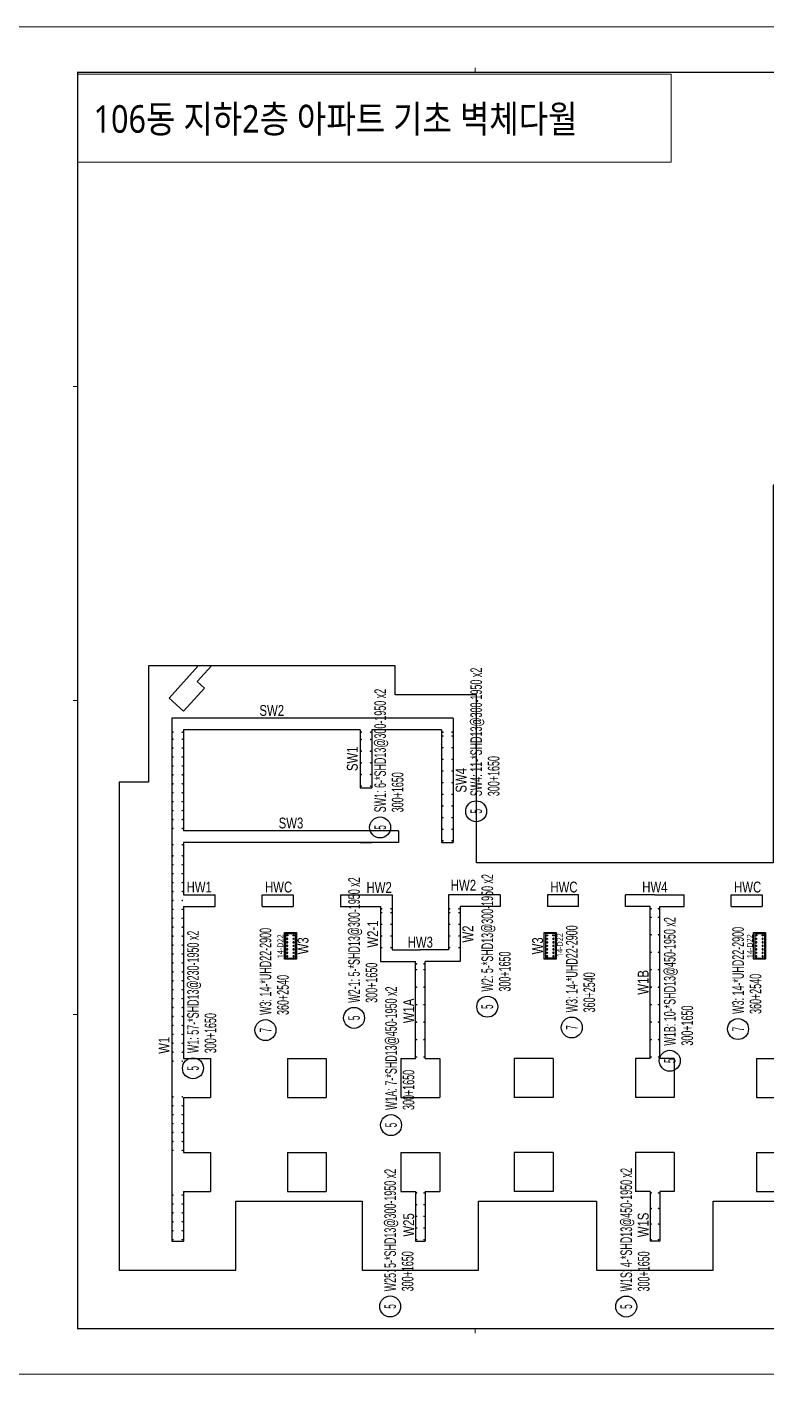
# Model space of a CAD drawing. Header units: millimetres. Extents: x 262481 to 2519995, y -394348 to 364571.
# Drawn here: x 468010 to 487042, y -351118 to -316410 of the extents above; entities that cross this region are included whole.
import ezdxf
from ezdxf.enums import TextEntityAlignment as Align

# ---------------------------------------------------------------- set-up
doc = ezdxf.new("R2010")
doc.units = ezdxf.units.MM
doc.header["$LTSCALE"] = 65
for name, color, linetype in [('BARR', 1, 'Continuous'), ('DIM', 7, 'Continuous'), ('LEADER', 7, 'Continuous'), ('RP_TAG', 7, 'Continuous'), ('TEXT-배근', 3, 'Continuous'), ('XREBAR', 1, 'Continuous')]:
    doc.layers.add(name, color=color, linetype=linetype)
doc.layers.add('XTITLE', color=22, linetype='Continuous', lineweight=0)
doc.layers.add('벽부호', color=3, linetype='Continuous', lineweight=0)
doc.styles.add('RPWK1', font='arial.ttf', dxfattribs={"bigfont": 'whgtxt.shx'})
doc.styles.add('돋움', font='malgun.ttf')
doc.styles.add('돋음', font='Dotum.ttf')
doc.styles.add('맑은고딕', font='malgun.ttf')

# ---------------------------------------------------------------- blocks, each defined once
blk = doc.blocks.new('dhs_sheet2e')
at = {"color": 7}
for p, q in [((20500.6, 57331.7), (20500.6, 57531.5)), ((2996.4, 43498.2), (2796.7, 43498.2)), ((2996.4, 29664.7), (2796.7, 29664.7)), ((2996.4, 15831.2), (2796.7, 15831.2)), ((20500.6, 1997.6), (20500.6, 1797.9))]:
    blk.add_line(p, q, dxfattribs=at)
blk.add_lwpolyline([(84000, 0), (84000, 59329.4), (0, 59329.4), (0, 0)], close=True, dxfattribs=at)
at = {"color": 30, "const_width": 64.9}
blk.add_lwpolyline([(81003.6, 57331.7), (2996.4, 57331.7), (2996.4, 1997.6), (81003.6, 1997.6)], close=True, dxfattribs=at)
blk = doc.blocks.new('ASGARAE')
at = {"color": 255, "xscale": 0.75, "yscale": 0.75, "zscale": 0.75}
blk.add_blockref('dhs_sheet2e', (0, -44497), dxfattribs=at)
blk = doc.blocks.new('ZBZDBSTH')
at = {"color": 8, "linetype": 'ByBlock'}
blk.add_lwpolyline([(17830, 3895), (17145, 3895), (17145, 7635), (17830, 7635), (17830, 10635), (16395, 10635), (16395, 14375), (17830, 14375), (17830, 17375), (16395, 17375), (16395, 21325), (17830, 21325), (17830, 24325), (5265, 24325), (5265, 21325), (7055, 21325), (7055, 15220), (3705, 15220), (3705, 14770), (620, 14770), (620, 15945), (-2380, 15945), (-2380, 14770), (-3495, 14770), (-3495, 5045), (-11130, 5045), (-11130, 9370), (-13230, 9370), (-13230, 10120), (-19580, 10120), (-19580, 7120), (-20330, 7120), (-20330, -5455), (-17330, -5455), (-17330, -3670), (-14080, -3670), (-14080, -5455), (-11080, -5455), (-11080, -3670), (-8040, -3670), (-8040, -5455), (-5040, -5455), (-5040, -3670), (-2000, -3670), (-2000, -5455), (1000, -5455), (1000, -3670), (4205, -3670), (4205, -5455), (7105, -5455), (7105, -6055), (17830, -6055), (17830, -3055), (16745, -3055), (16745, 895), (17830, 895)], close=True, dxfattribs=at)
at = {"layer": 'DIM', "color": 5}
for p, q in [((6165, 22975), (6820, 22975)), ((6165, 22675), (6165, 22975)), ((7620, 23175), (6820, 23175)), ((6820, 23175), (6820, 22975)), ((7620, 22975), (7620, 23175)), ((7620, 22975), (14920, 22975)), ((15720, 23175), (14920, 23175)), ((14920, 23175), (14920, 22975)), ((15720, 22975), (15720, 23175)), ((15720, 22975), (17080, 22975)), ((17080, 22975), (17080, 22675)), ((7655, 22675), (6165, 22675)), ((7655, 22675), (7655, 21860)), ((7955, 22675), (7955, 21860)), ((7955, 22675), (12150, 22675)), ((12150, 22675), (12150, 19495)), ((12400, 22675), (12400, 19495)), ((12400, 22675), (15495, 22675)), ((15495, 22675), (15495, 21375)), ((15795, 22675), (15795, 21375)), ((15795, 22675), (17080, 22675)), ((7955, 21860), (7655, 21860)), ((15795, 21375), (15495, 21375)), ((7955, 20350), (7655, 20350)), ((7655, 20350), (7655, 19550)), ((7955, 20350), (7955, 19550)), ((15495, 19865), (15495, 19465)), ((15795, 19865), (15495, 19865)), ((15795, 19865), (15795, 19465)), ((7655, 19550), (7955, 19550)), ((8655, 19745), (9485, 19745)), ((8655, 19745), (8655, 19495)), ((8655, 19495), (9485, 19495)), ((9485, 19745), (9485, 19495)), ((12400, 19495), (12150, 19495)), ((14795, 19745), (13260, 19745)), ((13260, 19745), (13260, 19495)), ((14795, 19495), (13260, 19495)), ((14795, 19745), (14795, 19495)), ((15795, 19465), (15495, 19465)), ((7655, 18330), (7955, 18330)), ((7655, 18330), (7655, 16650)), ((7955, 18330), (7955, 16950)), ((15495, 17355), (15495, 16000)), ((15795, 17355), (15495, 17355)), ((15795, 17355), (15795, 16000)), ((7955, 16950), (9115, 16950)), ((9115, 16950), (9115, 16000)), ((7655, 16650), (8815, 16650)), ((8815, 16650), (8815, 15875)), ((15495, 16000), (9115, 16000)), ((15795, 16000), (17080, 16000)), ((17080, 16000), (17080, 15750)), ((8815, 15100), (8815, 15875)), ((15495, 15750), (9115, 15750)), ((9115, 14800), (9115, 15750)), ((15495, 14395), (15495, 15750)), ((15795, 15195), (15795, 15750)), ((15795, 15750), (17080, 15750)), ((-630, 15345), (-1130, 15345)), ((-1130, 15345), (-1130, 14545)), ((-630, 14545), (-630, 15345)), ((7655, 15100), (7455, 15100)), ((7455, 15100), (7455, 14300)), ((7655, 15100), (8815, 15100)), ((16295, 15195), (15795, 15195)), ((16295, 14695), (16295, 15195)), ((7955, 13420), (7955, 14800)), ((7955, 14800), (9115, 14800)), ((15795, 14395), (15795, 14695)), ((15795, 14695), (16295, 14695)), ((-1130, 14545), (-630, 14545)), ((7455, 14300), (7655, 14300)), ((7655, 13420), (7655, 14300)), ((15795, 14395), (15495, 14395)), ((-2145, 13870), (6305, 13870)), ((-2145, 7345), (-2145, 13870)), ((-1845, 11170), (-1845, 13570)), ((-1845, 13570), (755, 13570)), ((755, 12915), (755, 13570)), ((1055, 13570), (3255, 13570)), ((1055, 12915), (1055, 13570)), ((3255, 12970), (3255, 13570)), ((3555, 13570), (5855, 13570)), ((3555, 12970), (3555, 13570)), ((5855, 8670), (5855, 13570)), ((6155, 6020), (6155, 13570)), ((6155, 13570), (6305, 13570)), ((6305, 13570), (6305, 13870)), ((7655, 13420), (7955, 13420)), ((755, 12915), (1055, 12915)), ((3255, 12970), (3555, 12970)), ((7655, 12200), (7955, 12200)), ((7655, 11400), (7655, 12200)), ((7955, 11400), (7955, 12200)), ((8655, 12255), (9485, 12255)), ((8655, 12005), (8655, 12255)), ((9485, 12005), (9485, 12255)), ((12150, 9260), (12150, 12255)), ((12400, 12255), (12150, 12255)), ((12400, 9260), (12400, 12255)), ((14795, 12255), (13260, 12255)), ((13260, 12005), (13260, 12255)), ((14795, 12005), (14795, 12255)), ((15495, 11885), (15495, 12285)), ((15795, 12285), (15495, 12285)), ((15795, 11885), (15795, 12285)), ((8655, 12005), (9485, 12005)), ((14795, 12005), (13260, 12005)), ((15795, 11885), (15495, 11885)), ((3255, 10460), (3255, 11780)), ((3255, 11780), (3555, 11780)), ((3555, 10460), (3555, 11780)), ((-1845, 11170), (755, 11170)), ((755, 11170), (755, 11345)), ((1055, 11345), (755, 11345)), ((1055, 11345), (1055, 7430)), ((1055, 10870), (1055, 11345)), ((7955, 11400), (7655, 11400)), ((-1845, 6320), (-1845, 10870)), ((-1845, 10870), (755, 10870)), ((755, 7430), (755, 10870)), ((3255, 10460), (3555, 10460)), ((-18296, 10120), (-19047, 9286)), ((-17959, 10120), (-18325, 9713)), ((15795, 10375), (15495, 10375)), ((15495, 9260), (15495, 10375)), ((15795, 9260), (15795, 10375)), ((7955, 9890), (7655, 9890)), ((7655, 9135), (7655, 9890)), ((7955, 9260), (7955, 9890)), ((-18675, 8952), (-18140, 9546)), ((-18140, 9546), (-18325, 9713)), ((-19047, 9286), (-18675, 8952)), ((3255, 8370), (3255, 9370)), ((3255, 9370), (3555, 9370)), ((3555, 8670), (3555, 9370)), ((7655, 9135), (7655, 8380)), ((12150, 9260), (7955, 9260)), ((15495, 9260), (12400, 9260)), ((15795, 9260), (17080, 9260)), ((17080, 9260), (17080, 9010)), ((-18980, 8770), (-18980, -4705)), ((-11730, 8770), (-18980, 8770)), ((-11730, 8770), (-11730, 5570)), ((12150, 9010), (7955, 9010)), ((7955, 9010), (7955, 8380)), ((12150, 9010), (12150, 6015)), ((15495, 9010), (12400, 9010)), ((12400, 9010), (12400, 6015)), ((15495, 9010), (15495, 7895)), ((15795, 9010), (15795, 7895)), ((15795, 9010), (17080, 9010)), ((-14130, 8470), (-18680, 8470)), ((-18680, 8470), (-18680, 5870)), ((-14130, 8470), (-14130, 6980)), ((-12030, 8470), (-13830, 8470)), ((-13830, 8470), (-13830, 6980)), ((-12030, 8470), (-12030, 5570)), ((3255, 8370), (5855, 8370)), ((3555, 8670), (5855, 8670)), ((5855, 6020), (5855, 8370)), ((7955, 8380), (7655, 8380)), ((15795, 7895), (15495, 7895)), ((-2145, 7345), (-2345, 7345)), ((-2345, 7345), (-2345, 6545)), ((755, 7430), (1055, 7430)), ((-14130, 6980), (-13830, 6980)), ((15495, 7195), (15495, 6695)), ((16295, 7195), (15495, 7195)), ((16295, 6695), (16295, 7195)), ((7955, 6870), (7655, 6870)), ((7655, 6870), (7655, 6070)), ((7955, 6870), (7955, 6070)), ((15495, 6695), (16295, 6695)), ((-2345, 6545), (-2145, 6545)), ((-2145, 5570), (-2145, 6545)), ((-1845, 6320), (1055, 6320)), ((1055, 6320), (1055, 6020)), ((8655, 6265), (9485, 6265)), ((8655, 6265), (8655, 6015)), ((9485, 6265), (9485, 6015)), ((14795, 6265), (13260, 6265)), ((13260, 6265), (13260, 6015)), ((14795, 6265), (14795, 6015)), ((15495, 6385), (15495, 5985)), ((15795, 6385), (15495, 6385)), ((15795, 6385), (15795, 5985)), ((-1845, 5570), (-1845, 6020)), ((-1845, 6020), (1055, 6020)), ((5855, 6020), (6155, 6020)), ((7655, 6070), (7955, 6070)), ((8655, 6015), (9485, 6015)), ((12400, 6015), (12150, 6015)), ((14795, 6015), (13260, 6015)), ((15795, 5985), (15495, 5985)), ((-13140, 5870), (-18680, 5870)), ((-13140, 5570), (-18680, 5570)), ((-18680, 5570), (-18680, 4220)), ((-14130, 5570), (-13830, 5570)), ((-13140, 5870), (-13140, 5570)), ((-12030, 5570), (-11730, 5570)), ((-2145, 5570), (-1845, 5570)), ((7655, 4850), (7955, 4850)), ((7655, 4850), (7655, 3170)), ((7955, 4850), (7955, 3470)), ((-18680, 4220), (-17865, 4220)), ((-17865, 3920), (-17865, 4220)), ((-16655, 3920), (-16655, 4220)), ((-16655, 4220), (-15855, 4220)), ((-15855, 4220), (-15855, 3920)), ((-14635, 4220), (-14635, 3920)), ((-14635, 4220), (-13305, 4220)), ((-13305, 4220), (-13305, 2800)), ((-10525, 4220), (-11855, 4220)), ((-11855, 4220), (-11855, 2800)), ((-10525, 4220), (-10525, 3920)), ((-9305, 4220), (-9305, 3920)), ((-8505, 4220), (-9305, 4220)), ((-8505, 3920), (-8505, 4220)), ((-7295, 3920), (-7295, 4220)), ((-6540, 4220), (-7295, 4220)), ((-6540, 4220), (-5785, 4220)), ((-5785, 3920), (-5785, 4220)), ((-4575, 3920), (-4575, 4220)), ((-4575, 4220), (-3775, 4220)), ((-3775, 4220), (-3775, 3920)), ((-2555, 4220), (-2555, 3920)), ((-2555, 4220), (-1225, 4220)), ((-1225, 4220), (-1225, 2800)), ((1520, 4220), (225, 4220)), ((225, 4220), (225, 2800)), ((1520, 4220), (1520, 3920)), ((2970, 4220), (1970, 4220)), ((1970, 4220), (1970, 3220)), ((2970, 4220), (2970, 3220)), ((5855, 4220), (4855, 4220)), ((4855, 4220), (4855, 3220)), ((5855, 4220), (5855, -4705)), ((-18680, 3920), (-17865, 3920)), ((-18680, 3920), (-18680, 0)), ((-16655, 3920), (-15855, 3920)), ((-14635, 3920), (-13605, 3920)), ((-13605, 3920), (-13605, 2500)), ((-10525, 3920), (-11555, 3920)), ((-11555, 3920), (-11555, 2500)), ((-8505, 3920), (-9305, 3920)), ((-6665, 3920), (-7295, 3920)), ((-6665, 0), (-6665, 3920)), ((-6415, 0), (-6415, 3920)), ((-6415, 3920), (-5785, 3920)), ((-4575, 3920), (-3775, 3920)), ((-2555, 3920), (-1525, 3920)), ((-1525, 3920), (-1525, 2500)), ((1520, 3920), (525, 3920)), ((525, 3920), (525, 2500)), ((15495, 3875), (15495, 2520)), ((15795, 3875), (15495, 3875)), ((15795, 3875), (15795, 2520)), ((-16050, 3220), (-16050, 2590)), ((-16050, 3220), (-15800, 3220)), ((-15800, 3220), (-15800, 2590)), ((-9360, 3220), (-9360, 2590)), ((-9110, 3220), (-9360, 3220)), ((-9110, 3220), (-9110, 2590)), ((-3970, 3220), (-3970, 2590)), ((-3970, 3220), (-3720, 3220)), ((-3720, 3220), (-3720, 2590)), ((2970, 3220), (1970, 3220)), ((5555, 3220), (4855, 3220)), ((5555, 3220), (5555, 0)), ((7655, 3170), (8815, 3170)), ((7955, 3470), (9115, 3470)), ((8815, 3170), (8815, 2395)), ((9115, 3470), (9115, 2520)), ((-13305, 2800), (-12580, 2800)), ((-11855, 2800), (-12580, 2800)), ((-1225, 2800), (-500, 2800)), ((225, 2800), (-500, 2800)), ((-16050, 2590), (-15800, 2590)), ((-13605, 2500), (-12705, 2500)), ((-12705, 0), (-12705, 2500)), ((-12455, 0), (-12455, 2500)), ((-11555, 2500), (-12455, 2500)), ((-9110, 2590), (-9360, 2590)), ((-3970, 2590), (-3720, 2590)), ((-1525, 2500), (-625, 2500)), ((-625, 0), (-625, 2500)), ((525, 2500), (-375, 2500)), ((-375, 0), (-375, 2500)), ((15495, 2520), (9115, 2520)), ((15795, 2520), (17080, 2520)), ((17080, 2520), (17080, 2270)), ((8815, 1620), (8815, 2395)), ((9115, 1320), (9115, 2270)), ((15495, 2270), (9115, 2270)), ((15495, 915), (15495, 2270)), ((15795, 915), (15795, 2270)), ((15795, 2270), (17080, 2270)), ((7655, -60), (7655, 1620)), ((7655, 1620), (8815, 1620)), ((7955, -60), (7955, 1320)), ((7955, 1320), (9115, 1320)), ((15795, 915), (15495, 915)), ((-18680, 0), (-17980, 0)), ((-17980, 0), (-17980, -1000)), ((-16000, 0), (-15000, 0)), ((-16000, 0), (-16000, -1000)), ((-15000, 0), (-15000, -1000)), ((-13080, 0), (-12705, 0)), ((-13080, 0), (-13080, -1000)), ((-12455, 0), (-12080, 0)), ((-12080, 0), (-12080, -1000)), ((-9160, 0), (-10160, 0)), ((-10160, 0), (-10160, -1000)), ((-9160, 0), (-9160, -1000)), ((-6665, 0), (-7040, 0)), ((-7040, 0), (-7040, -1000)), ((-6040, 0), (-6415, 0)), ((-6040, 0), (-6040, -1000)), ((-3920, 0), (-2920, 0)), ((-3920, 0), (-3920, -1000)), ((-2920, 0), (-2920, -1000)), ((-1000, 0), (-625, 0)), ((-1000, 0), (-1000, -1000)), ((-375, 0), (0, 0)), ((0, 0), (0, -1000)), ((1970, 0), (2970, 0)), ((1970, 0), (1970, -1000)), ((2970, 0), (2970, -1000)), ((4855, 0), (5555, 0)), ((4855, 0), (4855, -1000)), ((7655, -60), (7955, -60)), ((-18680, -1000), (-18680, -2420)), ((-18680, -1000), (-17980, -1000)), ((-16000, -1000), (-15000, -1000)), ((-13080, -1000), (-12080, -1000)), ((-9160, -1000), (-10160, -1000)), ((-6040, -1000), (-7040, -1000)), ((-3920, -1000), (-2920, -1000)), ((-1000, -1000), (0, -1000)), ((2970, -1000), (1970, -1000)), ((5555, -1000), (4855, -1000)), ((5555, -1000), (5555, -2420)), ((16295, -805), (15495, -805)), ((15495, -805), (15495, -1305)), ((16295, -1305), (16295, -805)), ((7655, -1280), (7955, -1280)), ((7655, -2080), (7655, -1280)), ((7955, -2080), (7955, -1280)), ((8655, -1225), (9485, -1225)), ((8655, -1475), (8655, -1225)), ((9485, -1475), (9485, -1225)), ((12150, -4405), (12150, -1225)), ((12400, -1225), (12150, -1225)), ((12400, -4405), (12400, -1225)), ((14795, -1225), (13260, -1225)), ((13260, -1475), (13260, -1225)), ((14795, -1475), (14795, -1225)), ((15495, -1595), (15495, -1305)), ((15795, -1595), (15795, -1305)), ((15795, -1305), (16295, -1305)), ((8655, -1475), (9485, -1475)), ((14795, -1475), (13260, -1475)), ((15795, -1595), (15495, -1595)), ((7955, -2080), (7655, -2080)), ((-18680, -2420), (-17980, -2420)), ((-17980, -2420), (-17980, -3420)), ((-16000, -2420), (-15000, -2420)), ((-16000, -2420), (-16000, -3420)), ((-15000, -2420), (-15000, -3420)), ((-13080, -2420), (-12080, -2420)), ((-13080, -2420), (-13080, -3420)), ((-12080, -2420), (-12080, -3420)), ((-9160, -2420), (-10160, -2420)), ((-10160, -2420), (-10160, -3420)), ((-9160, -2420), (-9160, -3420)), ((-6040, -2420), (-7040, -2420)), ((-7040, -2420), (-7040, -3420)), ((-6040, -2420), (-6040, -3420)), ((-3920, -2420), (-2920, -2420)), ((-3920, -2420), (-3920, -3420)), ((-2920, -2420), (-2920, -3420)), ((-1000, -2420), (0, -2420)), ((-1000, -2420), (-1000, -3420)), ((0, -2420), (0, -3420)), ((2970, -2420), (1970, -2420)), ((1970, -2420), (1970, -3420)), ((2970, -2420), (2970, -3420)), ((4855, -2420), (4855, -3420)), ((5555, -2420), (4855, -2420)), ((15795, -3105), (15495, -3105)), ((15495, -4405), (15495, -3105)), ((15795, -4405), (15795, -3105)), ((-18680, -3420), (-18680, -4705)), ((-18680, -3420), (-17980, -3420)), ((-16000, -3420), (-15000, -3420)), ((-13080, -3420), (-12705, -3420)), ((-12705, -3420), (-12705, -4705)), ((-12455, -3420), (-12455, -4705)), ((-12455, -3420), (-12080, -3420)), ((-9160, -3420), (-10160, -3420)), ((-6665, -3420), (-7040, -3420)), ((-6665, -3420), (-6665, -4705)), ((-6415, -3420), (-6415, -4705)), ((-6040, -3420), (-6415, -3420)), ((-3920, -3420), (-2920, -3420)), ((-1000, -3420), (-625, -3420)), ((-625, -3420), (-625, -4705)), ((-375, -3420), (-375, -4705)), ((-375, -3420), (0, -3420)), ((2970, -3420), (1970, -3420)), ((5555, -3420), (4855, -3420)), ((5555, -4705), (5555, -3420)), ((7955, -3590), (7655, -3590)), ((7655, -4705), (7655, -3590)), ((7955, -4405), (7955, -3590)), ((7470, -4405), (6970, -4405)), ((6970, -4405), (6970, -5205)), ((7470, -5205), (7470, -4405)), ((7955, -4405), (12150, -4405)), ((12400, -4405), (15495, -4405)), ((15795, -4405), (17080, -4405)), ((17080, -4705), (17080, -4405)), ((-18980, -4705), (-18680, -4705)), ((-12705, -4705), (-12455, -4705)), ((-6415, -4705), (-6665, -4705)), ((-625, -4705), (-375, -4705)), ((5855, -4705), (5555, -4705)), ((7655, -4705), (14770, -4705)), ((14770, -4705), (14770, -4905)), ((15570, -4705), (17080, -4705)), ((15570, -4905), (15570, -4705)), ((6970, -5205), (7470, -5205)), ((14770, -4905), (15570, -4905))]:
    blk.add_line(p, q, dxfattribs=at)
blk = doc.blocks.new('BAR')
at = {"layer": 'BARR'}
h = blk.add_hatch(color=256, dxfattribs=at)
edge = h.paths.add_edge_path()
edge.add_arc((0, 0), 15, 0, 360)
blk.add_circle((0, 0), 15, dxfattribs=at)
blk = doc.blocks.new('*U2054', base_point=(477104.6813, -337303.1809))
at = {"layer": 'RP_TAG', "color": 0, "linetype": 'Continuous', "ltscale": 100}
blk.add_circle((477104.6739, -337034.1809), 270, dxfattribs=at)
at = {"layer": 'RP_TAG', "color": 0, "linetype": 'Continuous', "ltscale": 100, "style": 'RPWK1', "oblique": 360, "width": 0.55}
for s, p in [('SW1: 6-*SHD13@300-1950 x2', (477104.6631, -336644.1809)), ('300+1650', (477554.6631, -336644.1684))]:
    blk.add_text(s, height=300, rotation=90.00158556, dxfattribs=at).set_placement(p, align=Align.MIDDLE_LEFT)
at = {"layer": 'RP_TAG', "color": 0, "linetype": 'Continuous', "ltscale": 100, "style": 'RPWK1', "oblique": 360, "width": 0.5}
blk.add_text('5', height=300, rotation=90.00158556, dxfattribs=at).set_placement((477104.6739, -337034.1809), align=Align.MIDDLE_CENTER)
blk = doc.blocks.new('*U2055', base_point=(479577.2963, -336886.8611))
at = {"layer": 'RP_TAG', "color": 0, "linetype": 'Continuous', "ltscale": 100}
blk.add_circle((479577.3004, -336617.8611), 270, dxfattribs=at)
at = {"layer": 'RP_TAG', "color": 0, "linetype": 'Continuous', "ltscale": 100, "style": 'RPWK1', "oblique": 360, "width": 0.55}
for s, p in [('SW4: 11-*SHD13@300-1950 x2', (479577.3064, -336227.8611)), ('300+1650', (480027.3064, -336227.868))]:
    blk.add_text(s, height=300, rotation=89.99912184, dxfattribs=at).set_placement(p, align=Align.MIDDLE_LEFT)
at = {"layer": 'RP_TAG', "color": 0, "linetype": 'Continuous', "ltscale": 100, "style": 'RPWK1', "width": 0.5}
blk.add_text('5', height=300, rotation=89.99912184, dxfattribs=at).set_placement((479577.3004, -336617.8611), align=Align.MIDDLE_CENTER)
blk = doc.blocks.new('*U2056', base_point=(484562.4343, -343315.0649))
at = {"layer": 'RP_TAG', "color": 0, "linetype": 'Continuous', "ltscale": 100}
blk.add_circle((484562.4344, -343046.0649), 270, dxfattribs=at)
at = {"layer": 'RP_TAG', "color": 0, "linetype": 'Continuous', "ltscale": 100, "style": 'RPWK1', "oblique": 360, "width": 0.55}
for s, p in [('W1B: 10-*SHD13@450-1950 x2', (484562.4345, -342656.0649)), ('300+1650', (485012.4345, -342656.065))]:
    blk.add_text(s, height=300, rotation=89.99998128, dxfattribs=at).set_placement(p, align=Align.MIDDLE_LEFT)
at = {"layer": 'RP_TAG', "color": 0, "linetype": 'Continuous', "ltscale": 100, "style": 'RPWK1', "width": 0.5}
blk.add_text('5', height=300, rotation=89.99998128, dxfattribs=at).set_placement((484562.4344, -343046.0649), align=Align.MIDDLE_CENTER)
blk = doc.blocks.new('*U2057', base_point=(477385.6305, -344972.1323))
at = {"layer": 'RP_TAG', "color": 0, "linetype": 'Continuous', "ltscale": 100}
blk.add_circle((477385.6306, -344703.1323), 270, dxfattribs=at)
at = {"layer": 'RP_TAG', "color": 0, "linetype": 'Continuous', "ltscale": 100, "style": 'RPWK1', "oblique": 360, "width": 0.55}
for s, p in [('W1A: 7-*SHD13@450-1950 x2', (477385.6307, -344313.1323)), ('300+1650', (477835.6307, -344313.1324))]:
    blk.add_text(s, height=300, rotation=89.99998128, dxfattribs=at).set_placement(p, align=Align.MIDDLE_LEFT)
at = {"layer": 'RP_TAG', "color": 0, "linetype": 'Continuous', "ltscale": 100, "style": 'RPWK1', "width": 0.5}
blk.add_text('5', height=300, rotation=89.99998128, dxfattribs=at).set_placement((477385.6306, -344703.1323), align=Align.MIDDLE_CENTER)
blk = doc.blocks.new('*U2058', base_point=(479864.0851, -341921.6603))
at = {"layer": 'RP_TAG', "color": 0, "linetype": 'Continuous', "ltscale": 100}
blk.add_circle((479864.093, -341652.6603), 270, dxfattribs=at)
at = {"layer": 'RP_TAG', "color": 0, "linetype": 'Continuous', "ltscale": 100, "style": 'RPWK1', "oblique": 360, "width": 0.55}
for s, p in [('W2: 5-*SHD13@300-1950 x2', (479864.1045, -341262.6603)), ('300+1650', (480314.1045, -341262.6735))]:
    blk.add_text(s, height=300, rotation=89.9983197, dxfattribs=at).set_placement(p, align=Align.MIDDLE_LEFT)
at = {"layer": 'RP_TAG', "color": 0, "linetype": 'Continuous', "ltscale": 100, "style": 'RPWK1', "oblique": 360, "width": 0.5}
blk.add_text('5', height=300, rotation=89.9983197, dxfattribs=at).set_placement((479864.093, -341652.6603), align=Align.MIDDLE_CENTER)
blk = doc.blocks.new('*U2059', base_point=(476432.9107, -342210.8188))
at = {"layer": 'RP_TAG', "color": 0, "linetype": 'Continuous', "ltscale": 100}
blk.add_circle((476432.9264, -341941.8188), 270, dxfattribs=at)
at = {"layer": 'RP_TAG', "color": 0, "linetype": 'Continuous', "ltscale": 100, "style": 'RPWK1', "oblique": 360, "width": 0.55}
for s, p in [('W2-1: 5-*SHD13@300-1950 x2', (476432.9492, -341551.8188)), ('300+1650', (476882.9492, -341551.845))]:
    blk.add_text(s, height=300, rotation=89.99665812, dxfattribs=at).set_placement(p, align=Align.MIDDLE_LEFT)
at = {"layer": 'RP_TAG', "color": 0, "linetype": 'Continuous', "ltscale": 100, "style": 'RPWK1', "oblique": 360, "width": 0.5}
blk.add_text('5', height=300, rotation=89.99665812, dxfattribs=at).set_placement((476432.9264, -341941.8188), align=Align.MIDDLE_CENTER)
blk = doc.blocks.new('*U2060', base_point=(472285.9477, -343509.0949))
at = {"layer": 'RP_TAG', "color": 0, "linetype": 'Continuous', "ltscale": 100}
blk.add_circle((472285.9478, -343240.0949), 270, dxfattribs=at)
at = {"layer": 'RP_TAG', "color": 0, "linetype": 'Continuous', "ltscale": 100, "style": 'RPWK1', "oblique": 360, "width": 0.55}
for s, p in [('W1: 57-*SHD13@230-1950 x2', (472285.9479, -342850.0949)), ('300+1650', (472735.9479, -342850.095))]:
    blk.add_text(s, height=300, rotation=89.99998128, dxfattribs=at).set_placement(p, align=Align.MIDDLE_LEFT)
at = {"layer": 'RP_TAG', "color": 0, "linetype": 'Continuous', "ltscale": 100, "style": 'RPWK1', "width": 0.5}
blk.add_text('5', height=300, rotation=89.99998128, dxfattribs=at).set_placement((472285.9478, -343240.0949), align=Align.MIDDLE_CENTER)
blk = doc.blocks.new('*U2063', base_point=(477362.7859, -349644.8784))
at = {"layer": 'RP_TAG', "color": 0, "linetype": 'Continuous', "ltscale": 100}
blk.add_circle((477362.786, -349375.8784), 270, dxfattribs=at)
at = {"layer": 'RP_TAG', "color": 0, "linetype": 'Continuous', "ltscale": 100, "style": 'RPWK1', "oblique": 360, "width": 0.55}
for s, p in [('W25: 5-*SHD13@300-1950 x2', (477362.7861, -348985.8784)), ('300+1650', (477812.7861, -348985.8785))]:
    blk.add_text(s, height=300, rotation=89.99998128, dxfattribs=at).set_placement(p, align=Align.MIDDLE_LEFT)
at = {"layer": 'RP_TAG', "color": 0, "linetype": 'Continuous', "ltscale": 100, "style": 'RPWK1', "width": 0.5}
blk.add_text('5', height=300, rotation=89.99998128, dxfattribs=at).set_placement((477362.786, -349375.8784), align=Align.MIDDLE_CENTER)
blk = doc.blocks.new('*U2064', base_point=(483441.9585, -349648.2203))
at = {"layer": 'RP_TAG', "color": 0, "linetype": 'Continuous', "ltscale": 100}
blk.add_circle((483441.9586, -349379.2203), 270, dxfattribs=at)
at = {"layer": 'RP_TAG', "color": 0, "linetype": 'Continuous', "ltscale": 100, "style": 'RPWK1', "oblique": 360, "width": 0.55}
for s, p in [('W1S: 4-*SHD13@450-1950 x2', (483441.9587, -348989.2203)), ('300+1650', (483891.9587, -348989.2204))]:
    blk.add_text(s, height=300, rotation=89.99998128, dxfattribs=at).set_placement(p, align=Align.MIDDLE_LEFT)
at = {"layer": 'RP_TAG', "color": 0, "linetype": 'Continuous', "ltscale": 100, "style": 'RPWK1', "width": 0.5}
blk.add_text('5', height=300, rotation=89.99998128, dxfattribs=at).set_placement((483441.9586, -349379.2203), align=Align.MIDDLE_CENTER)
blk = doc.blocks.new('*U2097', base_point=(486320.7618, -342497.9662))
at = {"layer": 'RP_TAG', "color": 0, "linetype": 'Continuous', "ltscale": 100}
blk.add_circle((486320.7619, -342228.9662), 270, dxfattribs=at)
at = {"layer": 'RP_TAG', "color": 0, "linetype": 'Continuous', "ltscale": 100, "style": 'RPWK1', "oblique": 360, "width": 0.55}
for s, p in [('W3: 14-*UHD22-2900', (486320.762, -341838.9662)), ('360+2540', (486770.762, -341838.9663))]:
    blk.add_text(s, height=300, rotation=89.99998128, dxfattribs=at).set_placement(p, align=Align.MIDDLE_LEFT)
at = {"layer": 'RP_TAG', "color": 0, "linetype": 'Continuous', "ltscale": 100, "style": 'RPWK1', "width": 0.5}
blk.add_text('7', height=300, rotation=89.99998128, dxfattribs=at).set_placement((486320.7619, -342228.9662), align=Align.MIDDLE_CENTER)
blk = doc.blocks.new('*U2098', base_point=(482039.612, -342458.425))
at = {"layer": 'RP_TAG', "color": 0, "linetype": 'Continuous', "ltscale": 100}
blk.add_circle((482039.6121, -342189.425), 270, dxfattribs=at)
at = {"layer": 'RP_TAG', "color": 0, "linetype": 'Continuous', "ltscale": 100, "style": 'RPWK1', "oblique": 360, "width": 0.55}
for s, p in [('W3: 14-*UHD22-2900', (482039.6122, -341799.425)), ('360+2540', (482489.6122, -341799.4251))]:
    blk.add_text(s, height=300, rotation=89.99998128, dxfattribs=at).set_placement(p, align=Align.MIDDLE_LEFT)
at = {"layer": 'RP_TAG', "color": 0, "linetype": 'Continuous', "ltscale": 100, "style": 'RPWK1', "width": 0.5}
blk.add_text('7', height=300, rotation=89.99998128, dxfattribs=at).set_placement((482039.6121, -342189.425), align=Align.MIDDLE_CENTER)
blk = doc.blocks.new('*U2099', base_point=(474151.9504, -342524.9395))
at = {"layer": 'RP_TAG', "color": 0, "linetype": 'Continuous', "ltscale": 100}
blk.add_circle((474151.9505, -342255.9395), 270, dxfattribs=at)
at = {"layer": 'RP_TAG', "color": 0, "linetype": 'Continuous', "ltscale": 100, "style": 'RPWK1', "oblique": 360, "width": 0.55}
for s, p in [('W3: 14-*UHD22-2900', (474151.9506, -341865.9395)), ('360+2540', (474601.9506, -341865.9396))]:
    blk.add_text(s, height=300, rotation=89.99998128, dxfattribs=at).set_placement(p, align=Align.MIDDLE_LEFT)
at = {"layer": 'RP_TAG', "color": 0, "linetype": 'Continuous', "ltscale": 100, "style": 'RPWK1', "width": 0.5}
blk.add_text('7', height=300, rotation=89.99998128, dxfattribs=at).set_placement((474151.9505, -342255.9395), align=Align.MIDDLE_CENTER)

msp = doc.modelspace()

# ---------------------------------------------------------------- linework, layer by layer
at = {"layer": 'LEADER'}
for points in [[(474639.1, -339740.2), (474949.1, -339740.2), (474949.1, -340430.2), (474639.1, -340430.2)], [(481329.1, -339740.2), (481639.1, -339740.2), (481639.1, -340430.2), (481329.1, -340430.2)], [(486719.1, -339740.2), (487029.1, -339740.2), (487029.1, -340430.2), (486719.1, -340430.2)]]:
    msp.add_lwpolyline(points, close=True, dxfattribs=at)
at = {"layer": 'XREBAR', "color": 11, "linetype": 'Continuous', "ltscale": 2.91412e-318, "const_width": 20}
for points in [[(471759.1, -334580.2, -1), (471779.1, -334580.2, -1), (471759.1, -334580.2)], [(471999.1, -334580.2, -1), (472019.1, -334580.2, -1), (471999.1, -334580.2)], [(476609.1, -334580.2, -1), (476629.1, -334580.2, -1), (476609.1, -334580.2)], [(476849, -334580.2, -1), (476869, -334580.2, -1), (476849, -334580.2)], [(478709.1, -334580.3, -1), (478729.1, -334580.3, -1), (478709.1, -334580.3)], [(478949.1, -334580.3, -1), (478969.1, -334580.3, -1), (478949.1, -334580.3)], [(471759.1, -334760.2, -1), (471779.1, -334760.2, -1), (471759.1, -334760.2)], [(471999.1, -334760.2, -1), (472019.1, -334760.2, -1), (471999.1, -334760.2)], [(476609.1, -334770.2, -1), (476629.1, -334770.2, -1), (476609.1, -334770.2)], [(476849, -334770.2, -1), (476869, -334770.2, -1), (476849, -334770.2)], [(478709.1, -334680.2, -1), (478729.1, -334680.2, -1), (478709.1, -334680.2)], [(478949.1, -334680.2, -1), (478969.1, -334680.2, -1), (478949.1, -334680.2)], [(471759.1, -334990.2, -1), (471779.1, -334990.2, -1), (471759.1, -334990.2)], [(471759.1, -335220.2, -1), (471779.1, -335220.2, -1), (471759.1, -335220.2)], [(471999.1, -334990.2, -1), (472019.1, -334990.2, -1), (471999.1, -334990.2)], [(471999.1, -335220.2, -1), (472019.1, -335220.2, -1), (471999.1, -335220.2)], [(476609.1, -335070.2, -1), (476629.1, -335070.2, -1), (476609.1, -335070.2)], [(476849.1, -335070.2, -1), (476869.1, -335070.2, -1), (476849.1, -335070.2)], [(478709.1, -334980.2, -1), (478729.1, -334980.2, -1), (478709.1, -334980.2)], [(478709.1, -335280.2, -1), (478729.1, -335280.2, -1), (478709.1, -335280.2)], [(478949.1, -334980.2, -1), (478969.1, -334980.2, -1), (478949.1, -334980.2)], [(478949.1, -335280.2, -1), (478969.1, -335280.2, -1), (478949.1, -335280.2)], [(471759.1, -335450.2, -1), (471779.1, -335450.2, -1), (471759.1, -335450.2)], [(471999.1, -335450.2, -1), (472019.1, -335450.2, -1), (471999.1, -335450.2)], [(476609.1, -335370.2, -1), (476629.1, -335370.2, -1), (476609.1, -335370.2)], [(476849.1, -335370.2, -1), (476869.1, -335370.2, -1), (476849.1, -335370.2)], [(478709.1, -335580.2, -1), (478729.1, -335580.2, -1), (478709.1, -335580.2)], [(478949.1, -335580.2, -1), (478969.1, -335580.2, -1), (478949.1, -335580.2)], [(471759.1, -335680.2, -1), (471779.1, -335680.2, -1), (471759.1, -335680.2)], [(471759.1, -335910.2, -1), (471779.1, -335910.2, -1), (471759.1, -335910.2)], [(471999.1, -335680.2, -1), (472019.1, -335680.2, -1), (471999.1, -335680.2)], [(471999.1, -335910.2, -1), (472019.1, -335910.2, -1), (471999.1, -335910.2)], [(476609.1, -335670.2, -1), (476629.1, -335670.2, -1), (476609.1, -335670.2)], [(476609.1, -335970.2, -1), (476629.1, -335970.2, -1), (476609.1, -335970.2)], [(476849.1, -335670.2, -1), (476869.1, -335670.2, -1), (476849.1, -335670.2)], [(476849.1, -335970.2, -1), (476869.1, -335970.2, -1), (476849.1, -335970.2)], [(478709.1, -335880.2, -1), (478729.1, -335880.2, -1), (478709.1, -335880.2)], [(478949.1, -335880.2, -1), (478969.1, -335880.2, -1), (478949.1, -335880.2)], [(471759.1, -336140.2, -1), (471779.1, -336140.2, -1), (471759.1, -336140.2)], [(471999.1, -336140.2, -1), (472019.1, -336140.2, -1), (471999.1, -336140.2)], [(478709.1, -336180.2, -1), (478729.1, -336180.2, -1), (478709.1, -336180.2)], [(478949.1, -336180.2, -1), (478969.1, -336180.2, -1), (478949.1, -336180.2)], [(471759.1, -336370.2, -1), (471779.1, -336370.2, -1), (471759.1, -336370.2)], [(471759.1, -336600.2, -1), (471779.1, -336600.2, -1), (471759.1, -336600.2)], [(471999.1, -336370.2, -1), (472019.1, -336370.2, -1), (471999.1, -336370.2)], [(471999.1, -336600.2, -1), (472019.1, -336600.2, -1), (471999.1, -336600.2)], [(478709, -336480.2, -1), (478729, -336480.2, -1), (478709, -336480.2)], [(478949.1, -336480.2, -1), (478969.1, -336480.2, -1), (478949.1, -336480.2)], [(471759.1, -336830.2, -1), (471779.1, -336830.2, -1), (471759.1, -336830.2)], [(471999.1, -336830.2, -1), (472019.1, -336830.2, -1), (471999.1, -336830.2)], [(478709, -336780.2, -1), (478729, -336780.2, -1), (478709, -336780.2)], [(478949.1, -336780.2, -1), (478969.1, -336780.2, -1), (478949.1, -336780.2)], [(471759.1, -337060.2, -1), (471779.1, -337060.2, -1), (471759.1, -337060.2)], [(471999.1, -337060.2, -1), (472019.1, -337060.2, -1), (471999.1, -337060.2)], [(478709, -337080.2, -1), (478729, -337080.2, -1), (478709, -337080.2)], [(478949.1, -337080.2, -1), (478969.1, -337080.2, -1), (478949.1, -337080.2)], [(471759.1, -337480.2, -1), (471779.1, -337480.2, -1), (471759.1, -337480.2)], [(471999.1, -337480.2, -1), (472019.1, -337480.2, -1), (471999.1, -337480.2)], [(478709, -337380.2, -1), (478729, -337380.2, -1), (478709, -337380.2)], [(478949.1, -337380.2, -1), (478969.1, -337380.2, -1), (478949.1, -337380.2)], [(471759.1, -337765.2, -1), (471779.1, -337765.2, -1), (471759.1, -337765.2)], [(471759.1, -337995.2, -1), (471779.1, -337995.2, -1), (471759.1, -337995.2)], [(471999.1, -337765.2, -1), (472019.1, -337765.2, -1), (471999.1, -337765.2)], [(471999.1, -337995.2, -1), (472019.1, -337995.2, -1), (471999.1, -337995.2)], [(471759.1, -338225.2, -1), (471779.1, -338225.2, -1), (471759.1, -338225.2)], [(471999.1, -338225.2, -1), (472019.1, -338225.2, -1), (471999.1, -338225.2)], [(471759.1, -338455.2, -1), (471779.1, -338455.2, -1), (471759.1, -338455.2)], [(471759.1, -338685.2, -1), (471779.1, -338685.2, -1), (471759.1, -338685.2)], [(471999.1, -338455.2, -1), (472019.1, -338455.2, -1), (471999.1, -338455.2)], [(471999.1, -338685.2, -1), (472019.1, -338685.2, -1), (471999.1, -338685.2)], [(471759.1, -338915.2, -1), (471779.1, -338915.2, -1), (471759.1, -338915.2)], [(471999.1, -338915.2, -1), (472019.1, -338915.2, -1), (471999.1, -338915.2)], [(471759.1, -339145.2, -1), (471779.1, -339145.2, -1), (471759.1, -339145.2)], [(471759.1, -339375.2, -1), (471779.1, -339375.2, -1), (471759.1, -339375.2)], [(471999.1, -339145.2, -1), (472019.1, -339145.2, -1), (471999.1, -339145.2)], [(471999.1, -339375.2, -1), (472019.1, -339375.2, -1), (471999.1, -339375.2)], [(477134.1, -339130.2, -1), (477154.1, -339130.2, -1), (477134.1, -339130.2)], [(477134.1, -339230.2, -1), (477154.1, -339230.2, -1), (477134.1, -339230.2)], [(477374.2, -339130.2, -1), (477394.2, -339130.2, -1), (477374.2, -339130.2)], [(477374.2, -339230.2, -1), (477394.2, -339230.2, -1), (477374.2, -339230.2)], [(478884.1, -339130.2, -1), (478904.1, -339130.2, -1), (478884.1, -339130.2)], [(478884.1, -339230.2, -1), (478904.1, -339230.2, -1), (478884.1, -339230.2)], [(479124.1, -339130.2, -1), (479144.1, -339130.2, -1), (479124.1, -339130.2)], [(479124.1, -339230.2, -1), (479144.1, -339230.2, -1), (479124.1, -339230.2)], [(484074.1, -339130.2, -1), (484094.1, -339130.2, -1), (484074.1, -339130.2)], [(484074.1, -339350.2, -1), (484094.1, -339350.2, -1), (484074.1, -339350.2)], [(484264.1, -339130.2, -1), (484284.1, -339130.2, -1), (484264.1, -339130.2)], [(484264.1, -339350.2, -1), (484284.1, -339350.2, -1), (484264.1, -339350.2)], [(471759.1, -339605.2, -1), (471779.1, -339605.2, -1), (471759.1, -339605.2)], [(471999.1, -339605.2, -1), (472019.1, -339605.2, -1), (471999.1, -339605.2)], [(477134.1, -339530.2, -1), (477154.1, -339530.2, -1), (477134.1, -339530.2)], [(477374.1, -339530.2, -1), (477394.1, -339530.2, -1), (477374.1, -339530.2)], [(478884.1, -339530.2, -1), (478904.1, -339530.2, -1), (478884.1, -339530.2)], [(479124.1, -339530.2, -1), (479144.1, -339530.2, -1), (479124.1, -339530.2)], [(484074.1, -339800.2, -1), (484094.1, -339800.2, -1), (484074.1, -339800.2)], [(484264.1, -339800.2, -1), (484284.1, -339800.2, -1), (484264.1, -339800.2)], [(471759.1, -339835.2, -1), (471779.1, -339835.2, -1), (471759.1, -339835.2)], [(471759.1, -340065.2, -1), (471779.1, -340065.2, -1), (471759.1, -340065.2)], [(471999.1, -339835.2, -1), (472019.1, -339835.2, -1), (471999.1, -339835.2)], [(471999.1, -340065.2, -1), (472019.1, -340065.2, -1), (471999.1, -340065.2)], [(477134.1, -339830.2, -1), (477154.1, -339830.2, -1), (477134.1, -339830.2)], [(477134.1, -340130.2, -1), (477154.1, -340130.2, -1), (477134.1, -340130.2)], [(477374.1, -339830.2, -1), (477394.1, -339830.2, -1), (477374.1, -339830.2)], [(477374.1, -340130.2, -1), (477394.1, -340130.2, -1), (477374.1, -340130.2)], [(478884.1, -339830.2, -1), (478904.1, -339830.2, -1), (478884.1, -339830.2)], [(478884.1, -340130.2, -1), (478904.1, -340130.2, -1), (478884.1, -340130.2)], [(479124.1, -339830.2, -1), (479144.1, -339830.2, -1), (479124.1, -339830.2)], [(479124.1, -340130.2, -1), (479144.1, -340130.2, -1), (479124.1, -340130.2)], [(471759.1, -340295.2, -1), (471779.1, -340295.2, -1), (471759.1, -340295.2)], [(471999.1, -340295.2, -1), (472019.1, -340295.2, -1), (471999.1, -340295.2)], [(484074.1, -340250.2, -1), (484094.1, -340250.2, -1), (484074.1, -340250.2)], [(484264.1, -340250.2, -1), (484284.1, -340250.2, -1), (484264.1, -340250.2)], [(471759.1, -340525.2, -1), (471779.1, -340525.2, -1), (471759.1, -340525.2)], [(471759.1, -340755.2, -1), (471779.1, -340755.2, -1), (471759.1, -340755.2)], [(471999.1, -340525.2, -1), (472019.1, -340525.2, -1), (471999.1, -340525.2)], [(471999.1, -340755.2, -1), (472019.1, -340755.2, -1), (471999.1, -340755.2)], [(478034.1, -340550.2, -1), (478054.1, -340550.2, -1), (478034.1, -340550.2)], [(478034.1, -340700.2, -1), (478054.1, -340700.2, -1), (478034.1, -340700.2)], [(478224.1, -340550.2, -1), (478244.1, -340550.2, -1), (478224.1, -340550.2)], [(478224.1, -340700.2, -1), (478244.1, -340700.2, -1), (478224.1, -340700.2)], [(484074.1, -340700.2, -1), (484094.1, -340700.2, -1), (484074.1, -340700.2)], [(484264.1, -340700.2, -1), (484284.1, -340700.2, -1), (484264.1, -340700.2)], [(471759.1, -340985.2, -1), (471779.1, -340985.2, -1), (471759.1, -340985.2)], [(471999.1, -340985.2, -1), (472019.1, -340985.2, -1), (471999.1, -340985.2)], [(478034.1, -341150.2, -1), (478054.1, -341150.2, -1), (478034.1, -341150.2)], [(478224.1, -341150.2, -1), (478244.1, -341150.2, -1), (478224.1, -341150.2)], [(484074.1, -341150.2, -1), (484094.1, -341150.2, -1), (484074.1, -341150.2)], [(484264.1, -341150.2, -1), (484284.1, -341150.2, -1), (484264.1, -341150.2)], [(471759.1, -341215.2, -1), (471779.1, -341215.2, -1), (471759.1, -341215.2)], [(471759.1, -341445.2, -1), (471779.1, -341445.2, -1), (471759.1, -341445.2)], [(471999.1, -341215.2, -1), (472019.1, -341215.2, -1), (471999.1, -341215.2)], [(471999.1, -341445.2, -1), (472019.1, -341445.2, -1), (471999.1, -341445.2)], [(471759.1, -341675.2, -1), (471779.1, -341675.2, -1), (471759.1, -341675.2)], [(471999.1, -341675.2, -1), (472019.1, -341675.2, -1), (471999.1, -341675.2)], [(478034.1, -341600.2, -1), (478054.1, -341600.2, -1), (478034.1, -341600.2)], [(478224.1, -341600.2, -1), (478244.1, -341600.2, -1), (478224.1, -341600.2)], [(484074.1, -341600.2, -1), (484094.1, -341600.2, -1), (484074.1, -341600.2)], [(484264.1, -341600.2, -1), (484284.1, -341600.2, -1), (484264.1, -341600.2)], [(471759.1, -341905.2, -1), (471779.1, -341905.2, -1), (471759.1, -341905.2)], [(471759.1, -342135.2, -1), (471779.1, -342135.2, -1), (471759.1, -342135.2)], [(471999.1, -341905.2, -1), (472019.1, -341905.2, -1), (471999.1, -341905.2)], [(471999.1, -342135.2, -1), (472019.1, -342135.2, -1), (471999.1, -342135.2)], [(478034.1, -342050.2, -1), (478054.1, -342050.2, -1), (478034.1, -342050.2)], [(478224.1, -342050.2, -1), (478244.1, -342050.2, -1), (478224.1, -342050.2)], [(484074.1, -342050.2, -1), (484094.1, -342050.2, -1), (484074.1, -342050.2)], [(484264.1, -342050.2, -1), (484284.1, -342050.2, -1), (484264.1, -342050.2)], [(471759.1, -342365.2, -1), (471779.1, -342365.2, -1), (471759.1, -342365.2)], [(471999.1, -342365.2, -1), (472019.1, -342365.2, -1), (471999.1, -342365.2)], [(478034.1, -342500.2, -1), (478054.1, -342500.2, -1), (478034.1, -342500.2)], [(478224.1, -342500.2, -1), (478244.1, -342500.2, -1), (478224.1, -342500.2)], [(484074.1, -342500.2, -1), (484094.1, -342500.2, -1), (484074.1, -342500.2)], [(484264.1, -342500.2, -1), (484284.1, -342500.2, -1), (484264.1, -342500.2)], [(471759.1, -342595.2, -1), (471779.1, -342595.2, -1), (471759.1, -342595.2)], [(471759.1, -342825.2, -1), (471779.1, -342825.2, -1), (471759.1, -342825.2)], [(471999.1, -342595.2, -1), (472019.1, -342595.2, -1), (471999.1, -342595.2)], [(471999.1, -342825.2, -1), (472019.1, -342825.2, -1), (471999.1, -342825.2)], [(471759.1, -343055.2, -1), (471779.1, -343055.2, -1), (471759.1, -343055.2)], [(471999.1, -343055.2, -1), (472019.1, -343055.2, -1), (471999.1, -343055.2)], [(478034.1, -342950.2, -1), (478054.1, -342950.2, -1), (478034.1, -342950.2)], [(478224.1, -342950.2, -1), (478244.1, -342950.2, -1), (478224.1, -342950.2)], [(484074.1, -342950.2, -1), (484094.1, -342950.2, -1), (484074.1, -342950.2)], [(484264.1, -342950.2, -1), (484284.1, -342950.2, -1), (484264.1, -342950.2)], [(471759.1, -343975.2, -1), (471779.1, -343975.2, -1), (471759.1, -343975.2)], [(471759.1, -344205.2, -1), (471779.1, -344205.2, -1), (471759.1, -344205.2)], [(471999.1, -343975.2, -1), (472019.1, -343975.2, -1), (471999.1, -343975.2)], [(471999.1, -344205.2, -1), (472019.1, -344205.2, -1), (471999.1, -344205.2)], [(471759.1, -344435.2, -1), (471779.1, -344435.2, -1), (471759.1, -344435.2)], [(471759.1, -344665.2, -1), (471779.1, -344665.2, -1), (471759.1, -344665.2)], [(471999.1, -344435.2, -1), (472019.1, -344435.2, -1), (471999.1, -344435.2)], [(471999.1, -344665.2, -1), (472019.1, -344665.2, -1), (471999.1, -344665.2)], [(471759.1, -344895.2, -1), (471779.1, -344895.2, -1), (471759.1, -344895.2)], [(471999.1, -344895.2, -1), (472019.1, -344895.2, -1), (471999.1, -344895.2)], [(471759.1, -345125.2, -1), (471779.1, -345125.2, -1), (471759.1, -345125.2)], [(471759.1, -345355.2, -1), (471779.1, -345355.2, -1), (471759.1, -345355.2)], [(471999.1, -345125.2, -1), (472019.1, -345125.2, -1), (471999.1, -345125.2)], [(471999.1, -345355.2, -1), (472019.1, -345355.2, -1), (471999.1, -345355.2)], [(471759.1, -346505.2, -1), (471779.1, -346505.2, -1), (471759.1, -346505.2)], [(471759.1, -346735.2, -1), (471779.1, -346735.2, -1), (471759.1, -346735.2)], [(471999.1, -346505.2, -1), (472019.1, -346505.2, -1), (471999.1, -346505.2)], [(471999.1, -346735.2, -1), (472019.1, -346735.2, -1), (471999.1, -346735.2)], [(478034.1, -346450.2, -1), (478054.1, -346450.2, -1), (478034.1, -346450.2)], [(478224.1, -346450.2, -1), (478244.1, -346450.2, -1), (478224.1, -346450.2)], [(484074.1, -346450.2, -1), (484094.1, -346450.2, -1), (484074.1, -346450.2)], [(484264.1, -346450.2, -1), (484284.1, -346450.2, -1), (484264.1, -346450.2)], [(471759.1, -346965.2, -1), (471779.1, -346965.2, -1), (471759.1, -346965.2)], [(471999.1, -346965.2, -1), (472019.1, -346965.2, -1), (471999.1, -346965.2)], [(478034.1, -346755.2, -1), (478054.1, -346755.2, -1), (478034.1, -346755.2)], [(478034.1, -347055.2, -1), (478054.1, -347055.2, -1), (478034.1, -347055.2)], [(478224.1, -346755.2, -1), (478244.1, -346755.2, -1), (478224.1, -346755.2)], [(478224.1, -347055.2, -1), (478244.1, -347055.2, -1), (478224.1, -347055.2)], [(484074.1, -346851.9, -1), (484094.1, -346851.9, -1), (484074.1, -346851.9)], [(484264.1, -346851.9, -1), (484284.1, -346851.9, -1), (484264.1, -346851.9)], [(471759.1, -347195.2, -1), (471779.1, -347195.2, -1), (471759.1, -347195.2)], [(471759.1, -347425.2, -1), (471779.1, -347425.2, -1), (471759.1, -347425.2)], [(471999.1, -347195.2, -1), (472019.1, -347195.2, -1), (471999.1, -347195.2)], [(471999.1, -347425.2, -1), (472019.1, -347425.2, -1), (471999.1, -347425.2)], [(478034.1, -347355.2, -1), (478054.1, -347355.2, -1), (478034.1, -347355.2)], [(478224.1, -347355.2, -1), (478244.1, -347355.2, -1), (478224.1, -347355.2)], [(484074.1, -347253.6, -1), (484094.1, -347253.6, -1), (484074.1, -347253.6)], [(484264.1, -347253.6, -1), (484284.1, -347253.6, -1), (484264.1, -347253.6)], [(471759.1, -347655.2, -1), (471779.1, -347655.2, -1), (471759.1, -347655.2)], [(471999.1, -347655.2, -1), (472019.1, -347655.2, -1), (471999.1, -347655.2)], [(478034.1, -347655.2, -1), (478054.1, -347655.2, -1), (478034.1, -347655.2)], [(478224.1, -347655.2, -1), (478244.1, -347655.2, -1), (478224.1, -347655.2)], [(484074.1, -347655.2, -1), (484094.1, -347655.2, -1), (484074.1, -347655.2)], [(484264.1, -347655.2, -1), (484284.1, -347655.2, -1), (484264.1, -347655.2)]]:
    msp.add_lwpolyline(points, format="xyb", dxfattribs=at)
at = {"layer": 'XTITLE', "color": 3, "ltscale": 2}
msp.add_lwpolyline([(469313.9, -317630.3), (484600.9, -317630.3), (484600.9, -319890.4), (469313.9, -319890.4)], close=True, dxfattribs=at)

# ---------------------------------------------------------------- block references
at = {"layer": 'BARR', "rotation": 179.9999999999993}
for p in [(474714.1, -339815.2), (474874.1, -339815.2), (481404.1, -339815.2), (481564.1, -339815.2), (486794.1, -339815.2), (486954.1, -339815.2)]:
    msp.add_blockref('BAR', p, dxfattribs=at)
at = {"layer": 'BARR', "xscale": -1}
for p in [(474714.1, -339905.2), (474714.1, -339995.2), (474714.1, -340085.2), (474874.1, -339905.2), (474874.1, -339995.2), (474874.1, -340085.2), (481404.1, -339905.2), (481404.1, -339995.2), (481404.1, -340085.2), (481564.1, -339905.2), (481564.1, -339995.2), (481564.1, -340085.2), (486794.1, -339905.2), (486794.1, -339995.2), (486794.1, -340085.2), (486954.1, -339905.2), (486954.1, -339995.2), (486954.1, -340085.2), (474714.1, -340175.2), (474714.1, -340265.2), (474714.1, -340355.2), (474874.1, -340175.2), (474874.1, -340265.2), (474874.1, -340355.2), (481404.1, -340175.2), (481404.1, -340265.2), (481404.1, -340355.2), (481564.1, -340175.2), (481564.1, -340265.2), (481564.1, -340355.2), (486794.1, -340175.2), (486794.1, -340265.2), (486794.1, -340355.2), (486954.1, -340175.2), (486954.1, -340265.2), (486954.1, -340355.2)]:
    msp.add_blockref('BAR', p, dxfattribs=at)
at = {"layer": 'DIM', "color": 7}
msp.add_blockref('ZBZDBSTH', (490719.1, -342990.2), dxfattribs=at)
at = {"layer": 'RP_TAG', "color": 11, "linetype": 'Continuous', "ltscale": 1.44556e-317}
for name, p in [('*U2055', (479577.3, -336886.9)), ('*U2054', (477104.7, -337303.2)), ('*U2059', (476432.9, -342210.8)), ('*U2058', (479864.1, -341921.7)), ('*U2056', (484562.4, -343315.1)), ('*U2060', (472285.9, -343509.1)), ('*U2057', (477385.6, -344972.1)), ('*U2063', (477362.8, -349644.9)), ('*U2064', (483442, -349648.2))]:
    msp.add_blockref(name, p, dxfattribs=at)
at = {"layer": 'RP_TAG', "color": 210, "linetype": 'Continuous', "ltscale": 1.44556e-317}
for name, p in [('*U2099', (474152, -342524.9)), ('*U2098', (482039.6, -342458.4)), ('*U2097', (486320.8, -342498))]:
    msp.add_blockref(name, p, dxfattribs=at)
at = {"layer": '벽부호', "color": 4, "xscale": 0.7799999967695227, "yscale": 0.7799999967695227, "zscale": 0.7799999967695227}
msp.add_blockref('ASGARAE', (467560.9, -316410.1), dxfattribs=at)

# ---------------------------------------------------------------- texts
at = {"layer": 'TEXT-배근', "style": '맑은고딕', "width": 0.8}
for p in [(474535.7, -340097.1), (481731.7, -340065.8), (486624.5, -340093.8)]:
    msp.add_text('14-D22', height=150, rotation=90, dxfattribs=at).set_placement(p, align=Align.MIDDLE_CENTER)
at = {"layer": 'XTITLE', "color": 2, "style": '돋움', "width": 0.85}
msp.add_text('106동 지하2층 아파트 기초 벽체다월', height=709.93, dxfattribs=at).set_placement((469726.4, -318781.1), align=Align.MIDDLE_LEFT)
at = {"layer": '벽부호', "style": '돋음', "width": 0.8}
for s, p in [('SW2', (474314.1, -334020.2)), ('SW3', (474809.1, -336920.2)), ('HW2', (479249.9, -338523)), ('HW1', (472446.6, -338570.2)), ('HWC', (474489.1, -338570.2)), ('HW2', (477079.6, -338582.1)), ('HWC', (481839.1, -338570.2)), ('HW4', (484179.1, -338570.2)), ('HWC', (486569.1, -338570.2)), ('HW3', (478139.1, -339990.2))]:
    msp.add_text(s, height=280, dxfattribs=at).set_placement(p, align=Align.MIDDLE_CENTER)
for s, p in [('SW1', (476389.1, -335265.2)), ('W2-1', (476914.1, -339780.2)), ('W2', (479364.1, -339780.2)), ('W3', (475119.1, -340085.2)), ('W3', (481159.1, -340085.2)), ('W1B', (483879.1, -341026.1)), ('W1A', (477839.1, -341761.1)), ('W1', (471539.1, -342647.3)), ('W25', (477839.1, -347275.2)), ('W1S', (483879.1, -347275.2))]:
    msp.add_text(s, height=280, rotation=90, dxfattribs=at).set_placement(p, align=Align.MIDDLE_CENTER)
at = {"layer": '벽부호', "color": 1, "style": '돋음', "width": 0.8}
msp.add_text('SW4', height=280, rotation=90, dxfattribs=at).set_placement((479189.1, -335820.2), align=Align.MIDDLE_CENTER)

doc.saveas('drawing.dxf')
